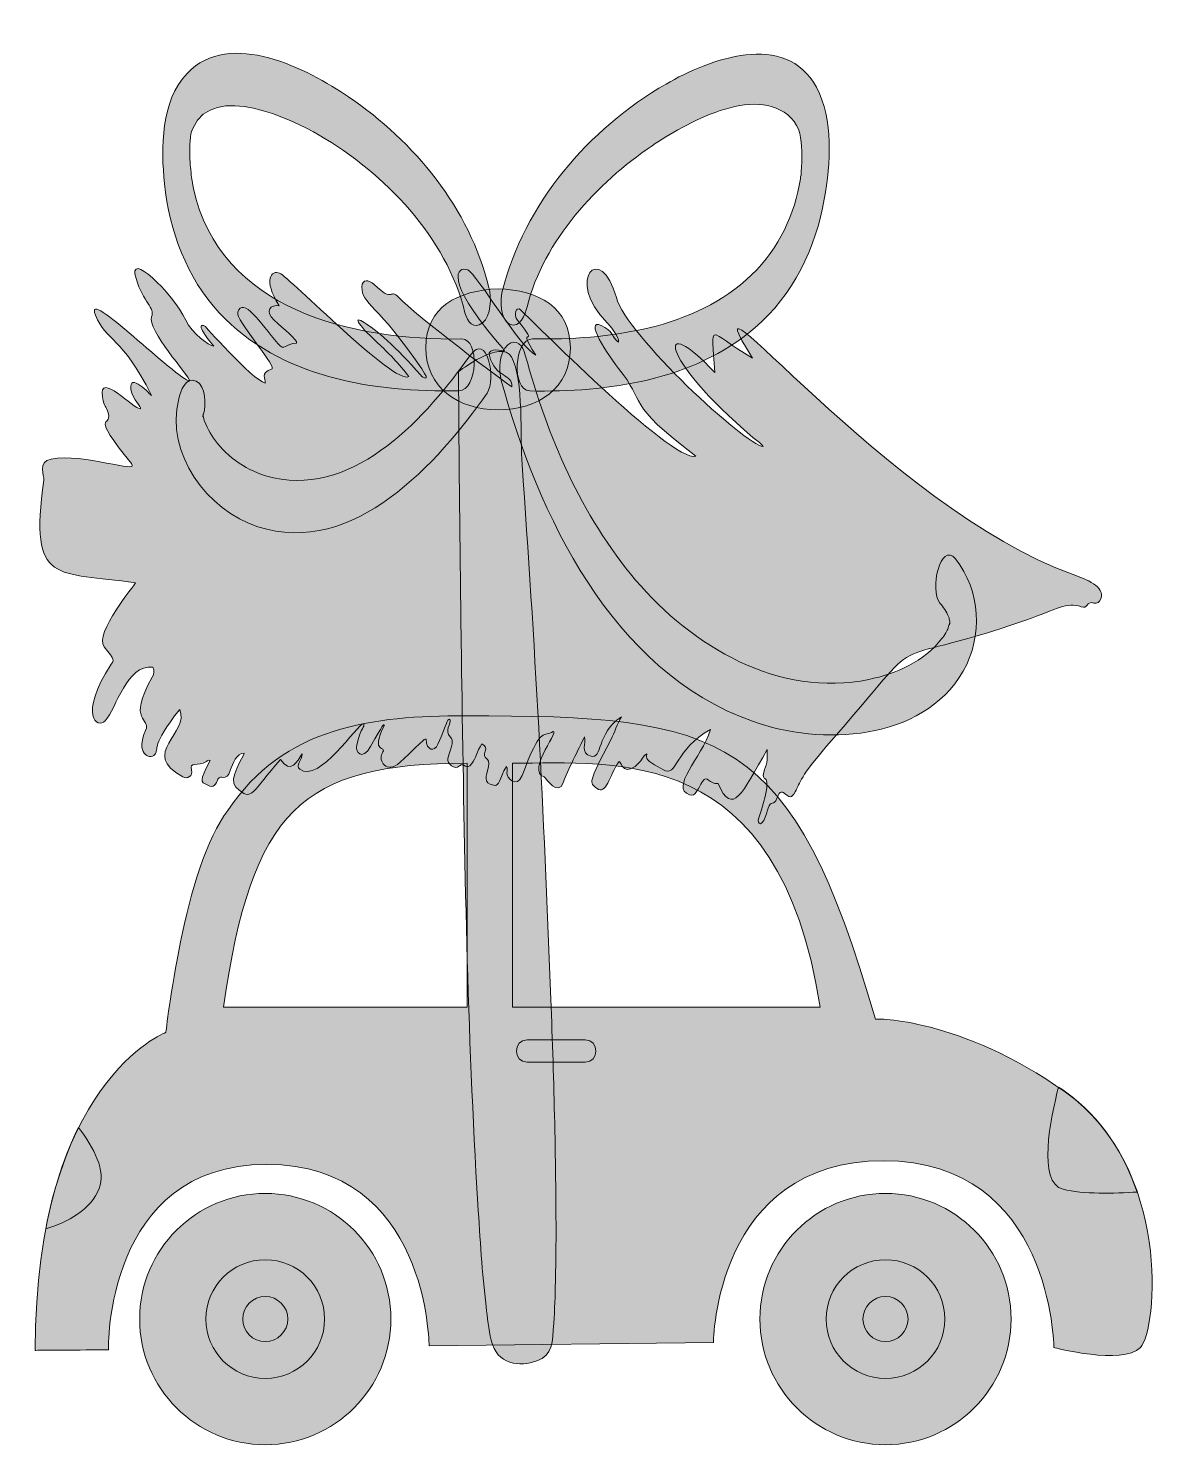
# Model space of a CAD drawing. Header units: inches. Extents: x 1.29 to 4.74, y 0.9 to 5.17.
import ezdxf

# ---------------------------------------------------------------- set-up
doc = ezdxf.new("R2010")
doc.units = ezdxf.units.IN
doc.header["$MEASUREMENT"] = 0
doc.layers.add('Calque 1', color=7, linetype='Continuous')

# ---------------------------------------------------------------- blocks, each defined once
blk = doc.blocks.new('block 4')
at = {"layer": 'Calque 1', "true_color": 0xffffff}
h = blk.add_hatch(color=7, dxfattribs=at)
h.dxf.hatch_style = 2
edge = h.paths.add_edge_path()
edge.add_spline(control_points=[(3.8806, 1.6583), (4.09, 1.6583), (4.2597, 1.4886), (4.2597, 1.2792), (4.2597, 1.0698), (4.09, 0.9), (3.8806, 0.9), (3.6711, 0.9), (3.5014, 1.0698), (3.5014, 1.2792), (3.5014, 1.4886), (3.6711, 1.6583), (3.8806, 1.6583)], knot_values=[0, 0, 0, 0, 1, 1, 1, 2, 2, 2, 3, 3, 3, 4, 4, 4, 4], degree=3, periodic=1)
h = blk.add_hatch(color=7, dxfattribs=at)
h.dxf.hatch_style = 2
edge = h.paths.add_edge_path()
edge.add_spline(control_points=[(3.8806, 1.3472), (3.9181, 1.3472), (3.9486, 1.3168), (3.9486, 1.2792), (3.9486, 1.2416), (3.9181, 1.2111), (3.8806, 1.2111), (3.843, 1.2111), (3.8125, 1.2416), (3.8125, 1.2792), (3.8125, 1.3168), (3.843, 1.3472), (3.8806, 1.3472)], knot_values=[0, 0, 0, 0, 1, 1, 1, 2, 2, 2, 3, 3, 3, 4, 4, 4, 4], degree=3, periodic=1)
at = {"layer": 'Calque 1', "lineweight": 0}
for points in [[(3.8806, 1.6583), (4.09, 1.6583), (4.2597, 1.4886), (4.2597, 1.2792), (4.2597, 1.0698), (4.09, 0.9), (3.8806, 0.9), (3.6711, 0.9), (3.5014, 1.0698), (3.5014, 1.2792), (3.5014, 1.4886), (3.6711, 1.6583), (3.8806, 1.6583)], [(3.8806, 1.4583), (3.9795, 1.4583), (4.0597, 1.3781), (4.0597, 1.2792), (4.0597, 1.1802), (3.9795, 1.1), (3.8806, 1.1), (3.7816, 1.1), (3.7014, 1.1802), (3.7014, 1.2792), (3.7014, 1.3781), (3.7816, 1.4583), (3.8806, 1.4583)], [(3.8806, 1.3472), (3.9181, 1.3472), (3.9486, 1.3168), (3.9486, 1.2792), (3.9486, 1.2416), (3.9181, 1.2111), (3.8806, 1.2111), (3.843, 1.2111), (3.8125, 1.2416), (3.8125, 1.2792), (3.8125, 1.3168), (3.843, 1.3472), (3.8806, 1.3472)]]:
    blk.add_open_spline(points, degree=3, knots=[0, 0, 0, 0, 1, 1, 1, 2, 2, 2, 3, 3, 3, 4, 4, 4, 4], dxfattribs=at)
blk = doc.blocks.new('block 5')
at = {"layer": 'Calque 1', "true_color": 0xffffff}
h = blk.add_hatch(color=7, dxfattribs=at)
h.dxf.hatch_style = 2
edge = h.paths.add_edge_path()
edge.add_spline(control_points=[(2.0083, 1.6583), (2.2177, 1.6583), (2.3875, 1.4886), (2.3875, 1.2792), (2.3875, 1.0698), (2.2177, 0.9), (2.0083, 0.9), (1.7989, 0.9), (1.6292, 1.0698), (1.6292, 1.2792), (1.6292, 1.4886), (1.7989, 1.6583), (2.0083, 1.6583)], knot_values=[0, 0, 0, 0, 1, 1, 1, 2, 2, 2, 3, 3, 3, 4, 4, 4, 4], degree=3, periodic=1)
h = blk.add_hatch(color=7, dxfattribs=at)
h.dxf.hatch_style = 2
edge = h.paths.add_edge_path()
edge.add_spline(control_points=[(2.0083, 1.3472), (2.0459, 1.3472), (2.0764, 1.3168), (2.0764, 1.2792), (2.0764, 1.2416), (2.0459, 1.2111), (2.0083, 1.2111), (1.9707, 1.2111), (1.9403, 1.2416), (1.9403, 1.2792), (1.9403, 1.3168), (1.9707, 1.3472), (2.0083, 1.3472)], knot_values=[0, 0, 0, 0, 1, 1, 1, 2, 2, 2, 3, 3, 3, 4, 4, 4, 4], degree=3, periodic=1)
at = {"layer": 'Calque 1', "lineweight": 0}
for points in [[(2.0083, 1.6583), (2.2177, 1.6583), (2.3875, 1.4886), (2.3875, 1.2792), (2.3875, 1.0698), (2.2177, 0.9), (2.0083, 0.9), (1.7989, 0.9), (1.6292, 1.0698), (1.6292, 1.2792), (1.6292, 1.4886), (1.7989, 1.6583), (2.0083, 1.6583)], [(2.0083, 1.4583), (2.1073, 1.4583), (2.1875, 1.3781), (2.1875, 1.2792), (2.1875, 1.1802), (2.1073, 1.1), (2.0083, 1.1), (1.9094, 1.1), (1.8292, 1.1802), (1.8292, 1.2792), (1.8292, 1.3781), (1.9094, 1.4583), (2.0083, 1.4583)], [(2.0083, 1.3472), (2.0459, 1.3472), (2.0764, 1.3168), (2.0764, 1.2792), (2.0764, 1.2416), (2.0459, 1.2111), (2.0083, 1.2111), (1.9707, 1.2111), (1.9403, 1.2416), (1.9403, 1.2792), (1.9403, 1.3168), (1.9707, 1.3472), (2.0083, 1.3472)]]:
    blk.add_open_spline(points, degree=3, knots=[0, 0, 0, 0, 1, 1, 1, 2, 2, 2, 3, 3, 3, 4, 4, 4, 4], dxfattribs=at)
blk = doc.blocks.new('block 6')
at = {"layer": 'Calque 1', "true_color": 0xffffff}
h = blk.add_hatch(color=7, dxfattribs=at)
h.dxf.hatch_style = 2
edge = h.paths.add_edge_path()
edge.add_spline(control_points=[(2.7986, 2.0542), (2.8569, 2.0542), (2.9153, 2.0542), (2.9736, 2.0542), (3.0167, 2.0542), (3.0181, 2.1222), (2.9736, 2.1222), (2.9153, 2.1222), (2.8569, 2.1222), (2.7986, 2.1222), (2.7556, 2.1222), (2.7556, 2.0542), (2.7986, 2.0542), (2.7986, 2.0542), (2.7986, 2.0542), (2.7986, 2.0542)], knot_values=[0, 0, 0, 0, 1, 1, 1, 2, 2, 2, 3, 3, 3, 4, 4, 4, 5, 5, 5, 5], degree=3, periodic=1)
at = {"layer": 'Calque 1', "lineweight": 0}
blk.add_open_spline([(2.7986, 2.0542), (2.8569, 2.0542), (2.9153, 2.0542), (2.9736, 2.0542), (3.0167, 2.0542), (3.0181, 2.1222), (2.9736, 2.1222), (2.9153, 2.1222), (2.8569, 2.1222), (2.7986, 2.1222), (2.7556, 2.1222), (2.7556, 2.0542), (2.7986, 2.0542), (2.7986, 2.0542), (2.7986, 2.0542), (2.7986, 2.0542)], degree=3, knots=[0, 0, 0, 0, 1, 1, 1, 2, 2, 2, 3, 3, 3, 4, 4, 4, 5, 5, 5, 5], dxfattribs=at)
blk = doc.blocks.new('block 3')
at = {"layer": 'Calque 1', "true_color": 0xc91517}
h = blk.add_hatch(color=12, dxfattribs=at)
h.dxf.hatch_style = 2
edge = h.paths.add_edge_path()
edge.add_spline(control_points=[(4.4236, 1.9639), (4.1028, 2.1917), (3.85, 2.1847), (3.85, 2.1847), (3.5986, 3.0556), (3.3931, 3.1), (2.6111, 3.1), (2.3361, 3.1), (2.0625, 3.0694), (1.8958, 2.8139), (1.7639, 2.65), (1.7083, 2.1444), (1.7083, 2.1444), (1.7083, 2.1444), (1.3139, 1.9944), (1.3139, 1.1847), (1.3139, 1.1847), (1.5, 1.1861), (1.5347, 1.1861), (1.5347, 1.1861), (1.5236, 1.7458), (2.0125, 1.7458), (2.5014, 1.7458), (2.5028, 1.1986), (2.5028, 1.1986), (2.5028, 1.1986), (3.3611, 1.2083), (3.3611, 1.2083), (3.3611, 1.2083), (3.3653, 1.7569), (3.875, 1.7569), (4.3847, 1.7569), (4.3889, 1.1931), (4.3889, 1.1931), (4.3889, 1.1931), (4.5958, 1.1389), (4.65, 1.1931), (4.7014, 1.2472), (4.7444, 1.7361), (4.4236, 1.9639)], knot_values=[0, 0, 0, 0, 1, 1, 1, 2, 2, 2, 3, 3, 3, 4, 4, 4, 5, 5, 5, 6, 6, 6, 7, 7, 7, 8, 8, 8, 9, 9, 9, 10, 10, 10, 11, 11, 11, 12, 12, 12, 13, 13, 13, 13], degree=3, periodic=1)
edge = h.paths.add_edge_path()
edge.add_spline(control_points=[(2.6181, 2.2208), (2.6181, 2.2208), (1.8819, 2.2208), (1.8819, 2.2208), (1.9681, 2.8139), (2.1153, 2.9569), (2.6181, 2.9569), (2.6181, 2.9569), (2.6181, 2.2208), (2.6181, 2.2208)], knot_values=[0, 0, 0, 0, 1, 1, 1, 2, 2, 2, 3, 3, 3, 3], degree=3, periodic=1)
edge = h.paths.add_edge_path()
edge.add_spline(control_points=[(2.7542, 2.2208), (2.7542, 2.2208), (2.7542, 2.9569), (2.7542, 2.9569), (3.0653, 2.9569), (3.5597, 3.0181), (3.6833, 2.2208), (3.6833, 2.2208), (2.7542, 2.2208), (2.7542, 2.2208)], knot_values=[0, 0, 0, 0, 1, 1, 1, 2, 2, 2, 3, 3, 3, 3], degree=3, periodic=1)
at = {"layer": 'Calque 1', "true_color": 0xe6332a}
h = blk.add_hatch(color=22, dxfattribs=at)
h.dxf.hatch_style = 2
edge = h.paths.add_edge_path()
edge.add_spline(control_points=[(4.4167, 1.6708), (4.4764, 1.6556), (4.5708, 1.6583), (4.6403, 1.6625), (4.6014, 1.775), (4.5347, 1.8861), (4.4236, 1.9653), (4.4167, 1.9708), (4.4097, 1.975), (4.4028, 1.9792), (4.3792, 1.8861), (4.3375, 1.6903), (4.4167, 1.6708)], knot_values=[0, 0, 0, 0, 1, 1, 1, 2, 2, 2, 3, 3, 3, 4, 4, 4, 4], degree=3, periodic=1)
h = blk.add_hatch(color=22, dxfattribs=at)
h.dxf.hatch_style = 2
edge = h.paths.add_edge_path()
edge.add_spline(control_points=[(1.5069, 1.6736), (1.5278, 1.725), (1.4917, 1.7972), (1.4444, 1.8569), (1.4042, 1.7778), (1.3694, 1.6764), (1.3458, 1.5514), (1.4111, 1.5708), (1.4819, 1.6097), (1.5069, 1.6736)], knot_values=[0, 0, 0, 0, 1, 1, 1, 2, 2, 2, 3, 3, 3, 3], degree=3, periodic=1)
at = {"layer": 'Calque 1', "lineweight": 0}
for points, knots in [([(4.4236, 1.9639), (4.1028, 2.1917), (3.85, 2.1847), (3.85, 2.1847), (3.5986, 3.0556), (3.3931, 3.1), (2.6111, 3.1), (2.3361, 3.1), (2.0625, 3.0694), (1.8958, 2.8139), (1.7639, 2.65), (1.7083, 2.1444), (1.7083, 2.1444), (1.7083, 2.1444), (1.3139, 1.9944), (1.3139, 1.1847), (1.3139, 1.1847), (1.5, 1.1861), (1.5347, 1.1861), (1.5347, 1.1861), (1.5236, 1.7458), (2.0125, 1.7458), (2.5014, 1.7458), (2.5028, 1.1986), (2.5028, 1.1986), (2.5028, 1.1986), (3.3611, 1.2083), (3.3611, 1.2083), (3.3611, 1.2083), (3.3653, 1.7569), (3.875, 1.7569), (4.3847, 1.7569), (4.3889, 1.1931), (4.3889, 1.1931), (4.3889, 1.1931), (4.5958, 1.1389), (4.65, 1.1931), (4.7014, 1.2472), (4.7444, 1.7361), (4.4236, 1.9639)], [0, 0, 0, 0, 1, 1, 1, 2, 2, 2, 3, 3, 3, 4, 4, 4, 5, 5, 5, 6, 6, 6, 7, 7, 7, 8, 8, 8, 9, 9, 9, 10, 10, 10, 11, 11, 11, 12, 12, 12, 13, 13, 13, 13]), ([(2.7542, 2.2208), (2.7542, 2.2208), (2.7542, 2.9569), (2.7542, 2.9569), (3.0653, 2.9569), (3.5597, 3.0181), (3.6833, 2.2208), (3.6833, 2.2208), (2.7542, 2.2208), (2.7542, 2.2208)], [0, 0, 0, 0, 1, 1, 1, 2, 2, 2, 3, 3, 3, 3]), ([(2.6181, 2.2208), (2.6181, 2.2208), (1.8819, 2.2208), (1.8819, 2.2208), (1.9681, 2.8139), (2.1153, 2.9569), (2.6181, 2.9569), (2.6181, 2.9569), (2.6181, 2.2208), (2.6181, 2.2208)], [0, 0, 0, 0, 1, 1, 1, 2, 2, 2, 3, 3, 3, 3]), ([(4.4167, 1.6708), (4.4764, 1.6556), (4.5708, 1.6583), (4.6403, 1.6625), (4.6014, 1.775), (4.5347, 1.8861), (4.4236, 1.9653), (4.4167, 1.9708), (4.4097, 1.975), (4.4028, 1.9792), (4.3792, 1.8861), (4.3375, 1.6903), (4.4167, 1.6708)], [0, 0, 0, 0, 1, 1, 1, 2, 2, 2, 3, 3, 3, 4, 4, 4, 4]), ([(1.5069, 1.6736), (1.5278, 1.725), (1.4917, 1.7972), (1.4444, 1.8569), (1.4042, 1.7778), (1.3694, 1.6764), (1.3458, 1.5514), (1.4111, 1.5708), (1.4819, 1.6097), (1.5069, 1.6736)], [0, 0, 0, 0, 1, 1, 1, 2, 2, 2, 3, 3, 3, 3])]:
    blk.add_open_spline(points, degree=3, knots=knots, dxfattribs=at)
at = {"layer": 'Calque 1'}
for name in ['block 6', 'block 5', 'block 4']:
    blk.add_blockref(name, (0, 0), dxfattribs=at)
blk = doc.blocks.new('block 8')
at = {"layer": 'Calque 1', "true_color": 0xe6332a}
h = blk.add_hatch(color=22, dxfattribs=at)
h.dxf.hatch_style = 2
edge = h.paths.add_edge_path()
edge.add_spline(control_points=[(2.6264, 4.1875), (2.4972, 4.0056), (2.2847, 3.7639), (2.0333, 3.8181), (1.9681, 3.8319), (1.9056, 3.8708), (1.8639, 3.9222), (1.8472, 3.9431), (1.8347, 3.9653), (1.825, 3.9889), (1.825, 3.9889), (1.8208, 4.0028), (1.8208, 4.0056), (1.8208, 4.0069), (1.8208, 4.0083), (1.8222, 4.0111), (1.8292, 4.0375), (1.8292, 4.0958), (1.8, 4.1097), (1.7681, 4.125), (1.7528, 4.0792), (1.7472, 4.0569), (1.7056, 3.8917), (1.8333, 3.7208), (1.9861, 3.6708), (2.2764, 3.5764), (2.5306, 3.8653), (2.6778, 4.0736), (2.7069, 4.1153), (2.6778, 4.2611), (2.6264, 4.1875)], knot_values=[0, 0, 0, 0, 1, 1, 1, 2, 2, 2, 3, 3, 3, 4, 4, 4, 5, 5, 5, 6, 6, 6, 7, 7, 7, 8, 8, 8, 9, 9, 9, 10, 10, 10, 10], degree=3, periodic=1)
edge = h.paths.add_edge_path()
edge.add_spline(control_points=[(1.8194, 4.0069), (1.8194, 4.0069), (1.8194, 4.0069), (1.8194, 4.0069), (1.8194, 4.0083), (1.8194, 4.0083), (1.8194, 4.0097), (1.8194, 4.0083), (1.8194, 4.0083), (1.8194, 4.0069)], knot_values=[0, 0, 0, 0, 1, 1, 1, 2, 2, 2, 3, 3, 3, 3], degree=3, periodic=1)
edge = h.paths.add_edge_path()
edge.add_spline(control_points=[(1.8194, 4.0042), (1.8194, 4.0014), (1.8194, 4.0028), (1.8194, 4.0042), (1.8194, 4.0042), (1.8194, 4.0042), (1.8194, 4.0042)], knot_values=[0, 0, 0, 0, 1, 1, 1, 2, 2, 2, 2], degree=3, periodic=1)
h = blk.add_hatch(color=22, dxfattribs=at)
h.dxf.hatch_style = 2
edge = h.paths.add_edge_path()
edge.add_spline(control_points=[(4.0917, 3.5736), (4.0472, 3.6278), (4.0125, 3.4792), (4.0444, 3.4403), (4.0556, 3.4278), (4.0639, 3.4153), (4.0708, 3.4), (4.075, 3.3917), (4.0708, 3.3958), (4.075, 3.3861), (4.075, 3.3847), (4.075, 3.3847), (4.075, 3.3847), (4.075, 3.3819), (4.075, 3.3806), (4.075, 3.3792), (4.075, 3.3792), (4.0736, 3.3778), (4.0736, 3.375), (4.0764, 3.3875), (4.0708, 3.3681), (4.0694, 3.3639), (4.0681, 3.3597), (4.0583, 3.3417), (4.05, 3.3319), (3.9986, 3.2653), (3.9111, 3.2264), (3.8306, 3.2097), (3.5583, 3.1528), (3.2958, 3.3097), (3.1264, 3.5097), (2.9611, 3.7056), (2.8597, 3.9444), (2.7931, 4.1889), (2.7861, 4.2167), (2.7667, 4.2417), (2.7403, 4.2194), (2.7139, 4.1986), (2.7125, 4.1417), (2.7208, 4.1125), (2.8306, 3.7083), (3.0542, 3.2347), (3.4792, 3.0833), (3.6861, 3.0097), (3.9903, 3.0208), (4.1153, 3.2347), (4.175, 3.3403), (4.1681, 3.4778), (4.0917, 3.5736)], knot_values=[0, 0, 0, 0, 1, 1, 1, 2, 2, 2, 3, 3, 3, 4, 4, 4, 5, 5, 5, 6, 6, 6, 7, 7, 7, 8, 8, 8, 9, 9, 9, 10, 10, 10, 11, 11, 11, 12, 12, 12, 13, 13, 13, 14, 14, 14, 15, 15, 15, 16, 16, 16, 16], degree=3, periodic=1)
at = {"layer": 'Calque 1', "lineweight": 0}
for points, knots in [([(2.6264, 4.1875), (2.4972, 4.0056), (2.2847, 3.7639), (2.0333, 3.8181), (1.9681, 3.8319), (1.9056, 3.8708), (1.8639, 3.9222), (1.8472, 3.9431), (1.8347, 3.9653), (1.825, 3.9889), (1.825, 3.9889), (1.8208, 4.0028), (1.8208, 4.0056), (1.8208, 4.0069), (1.8208, 4.0083), (1.8222, 4.0111), (1.8292, 4.0375), (1.8292, 4.0958), (1.8, 4.1097), (1.7681, 4.125), (1.7528, 4.0792), (1.7472, 4.0569), (1.7056, 3.8917), (1.8333, 3.7208), (1.9861, 3.6708), (2.2764, 3.5764), (2.5306, 3.8653), (2.6778, 4.0736), (2.7069, 4.1153), (2.6778, 4.2611), (2.6264, 4.1875)], [0, 0, 0, 0, 1, 1, 1, 2, 2, 2, 3, 3, 3, 4, 4, 4, 5, 5, 5, 6, 6, 6, 7, 7, 7, 8, 8, 8, 9, 9, 9, 10, 10, 10, 10]), ([(4.0917, 3.5736), (4.0472, 3.6278), (4.0125, 3.4792), (4.0444, 3.4403), (4.0556, 3.4278), (4.0639, 3.4153), (4.0708, 3.4), (4.075, 3.3917), (4.0708, 3.3958), (4.075, 3.3861), (4.075, 3.3847), (4.075, 3.3847), (4.075, 3.3847), (4.075, 3.3819), (4.075, 3.3806), (4.075, 3.3792), (4.075, 3.3792), (4.0736, 3.3778), (4.0736, 3.375), (4.0764, 3.3875), (4.0708, 3.3681), (4.0694, 3.3639), (4.0681, 3.3597), (4.0583, 3.3417), (4.05, 3.3319), (3.9986, 3.2653), (3.9111, 3.2264), (3.8306, 3.2097), (3.5583, 3.1528), (3.2958, 3.3097), (3.1264, 3.5097), (2.9611, 3.7056), (2.8597, 3.9444), (2.7931, 4.1889), (2.7861, 4.2167), (2.7667, 4.2417), (2.7403, 4.2194), (2.7139, 4.1986), (2.7125, 4.1417), (2.7208, 4.1125), (2.8306, 3.7083), (3.0542, 3.2347), (3.4792, 3.0833), (3.6861, 3.0097), (3.9903, 3.0208), (4.1153, 3.2347), (4.175, 3.3403), (4.1681, 3.4778), (4.0917, 3.5736)], [0, 0, 0, 0, 1, 1, 1, 2, 2, 2, 3, 3, 3, 4, 4, 4, 5, 5, 5, 6, 6, 6, 7, 7, 7, 8, 8, 8, 9, 9, 9, 10, 10, 10, 11, 11, 11, 12, 12, 12, 13, 13, 13, 14, 14, 14, 15, 15, 15, 16, 16, 16, 16]), ([(1.8194, 4.0069), (1.8194, 4.0069), (1.8194, 4.0069), (1.8194, 4.0069), (1.8194, 4.0083), (1.8194, 4.0083), (1.8194, 4.0097), (1.8194, 4.0083), (1.8194, 4.0083), (1.8194, 4.0069)], [0, 0, 0, 0, 1, 1, 1, 2, 2, 2, 3, 3, 3, 3]), ([(1.8194, 4.0042), (1.8194, 4.0014), (1.8194, 4.0028), (1.8194, 4.0042), (1.8194, 4.0042), (1.8194, 4.0042), (1.8194, 4.0042)], [0, 0, 0, 0, 1, 1, 1, 2, 2, 2, 2])]:
    blk.add_open_spline(points, degree=3, knots=knots, dxfattribs=at)
blk = doc.blocks.new('block 9')
at = {"layer": 'Calque 1', "true_color": 0xe6332a}
h = blk.add_hatch(color=22, dxfattribs=at)
h.dxf.hatch_style = 2
edge = h.paths.add_edge_path()
edge.add_spline(control_points=[(2.2597, 4.9681), (2.1375, 5.0514), (1.9014, 5.175), (1.7722, 5.0389), (1.6931, 4.9556), (1.6931, 4.8139), (1.7042, 4.7056), (1.7194, 4.5639), (1.7708, 4.4222), (1.8694, 4.3167), (2.0528, 4.1194), (2.3361, 4.0764), (2.5931, 4.0806), (2.65, 4.0819), (2.6556, 4.2389), (2.6014, 4.2375), (2.2722, 4.2319), (1.8708, 4.325), (1.7917, 4.6917), (1.7861, 4.7208), (1.7861, 4.7194), (1.7833, 4.7486), (1.7819, 4.7583), (1.7819, 4.7694), (1.7806, 4.7792), (1.7806, 4.7847), (1.7806, 4.7903), (1.7806, 4.7944), (1.7806, 4.7944), (1.7806, 4.7944), (1.7806, 4.7944), (1.7806, 4.8208), (1.7792, 4.8514), (1.7903, 4.875), (1.8528, 5.0125), (2.0875, 4.9014), (2.1708, 4.8528), (2.3694, 4.7375), (2.5556, 4.5444), (2.6111, 4.3167), (2.6181, 4.2889), (2.6375, 4.2653), (2.6639, 4.2861), (2.6903, 4.3069), (2.6917, 4.3639), (2.6833, 4.3931), (2.625, 4.6319), (2.4583, 4.8333), (2.2597, 4.9681)], knot_values=[0, 0, 0, 0, 1, 1, 1, 2, 2, 2, 3, 3, 3, 4, 4, 4, 5, 5, 5, 6, 6, 6, 7, 7, 7, 8, 8, 8, 9, 9, 9, 10, 10, 10, 11, 11, 11, 12, 12, 12, 13, 13, 13, 14, 14, 14, 15, 15, 15, 16, 16, 16, 16], degree=3, periodic=1)
h = blk.add_hatch(color=22, dxfattribs=at)
h.dxf.hatch_style = 2
edge = h.paths.add_edge_path()
edge.add_spline(control_points=[(3.6722, 4.9972), (3.5792, 5.1694), (3.3472, 5.0819), (3.2181, 5.0069), (2.9833, 4.8708), (2.7903, 4.6458), (2.7236, 4.3806), (2.7167, 4.3556), (2.7167, 4.2958), (2.7458, 4.2819), (2.7778, 4.2667), (2.7931, 4.3125), (2.7986, 4.3347), (2.8486, 4.5347), (3.0097, 4.7083), (3.1764, 4.8208), (3.2722, 4.8847), (3.4875, 5.0111), (3.5958, 4.9042), (3.6236, 4.8764), (3.6264, 4.8417), (3.6278, 4.8042), (3.6278, 4.8028), (3.6278, 4.8028), (3.6278, 4.8014), (3.6278, 4.8014), (3.6278, 4.8014), (3.6278, 4.8014), (3.6278, 4.7931), (3.6278, 4.7833), (3.6278, 4.775), (3.6278, 4.7653), (3.6264, 4.7556), (3.6264, 4.7458), (3.625, 4.7208), (3.6264, 4.7403), (3.6236, 4.7208), (3.6069, 4.6153), (3.5611, 4.5125), (3.4764, 4.4306), (3.3042, 4.2653), (3.0431, 4.2347), (2.8153, 4.2375), (2.7583, 4.2389), (2.7514, 4.0819), (2.8069, 4.0806), (3.0431, 4.0764), (3.3, 4.1111), (3.4861, 4.2708), (3.6014, 4.3694), (3.6708, 4.5125), (3.6958, 4.6597), (3.7153, 4.7667), (3.7236, 4.9), (3.6722, 4.9972)], knot_values=[0, 0, 0, 0, 1, 1, 1, 2, 2, 2, 3, 3, 3, 4, 4, 4, 5, 5, 5, 6, 6, 6, 7, 7, 7, 8, 8, 8, 9, 9, 9, 10, 10, 10, 11, 11, 11, 12, 12, 12, 13, 13, 13, 14, 14, 14, 15, 15, 15, 16, 16, 16, 17, 17, 17, 18, 18, 18, 18], degree=3, periodic=1)
at = {"layer": 'Calque 1', "lineweight": 0}
for points, knots in [([(2.2597, 4.9681), (2.1375, 5.0514), (1.9014, 5.175), (1.7722, 5.0389), (1.6931, 4.9556), (1.6931, 4.8139), (1.7042, 4.7056), (1.7194, 4.5639), (1.7708, 4.4222), (1.8694, 4.3167), (2.0528, 4.1194), (2.3361, 4.0764), (2.5931, 4.0806), (2.65, 4.0819), (2.6556, 4.2389), (2.6014, 4.2375), (2.2722, 4.2319), (1.8708, 4.325), (1.7917, 4.6917), (1.7861, 4.7208), (1.7861, 4.7194), (1.7833, 4.7486), (1.7819, 4.7583), (1.7819, 4.7694), (1.7806, 4.7792), (1.7806, 4.7847), (1.7806, 4.7903), (1.7806, 4.7944), (1.7806, 4.7944), (1.7806, 4.7944), (1.7806, 4.7944), (1.7806, 4.8208), (1.7792, 4.8514), (1.7903, 4.875), (1.8528, 5.0125), (2.0875, 4.9014), (2.1708, 4.8528), (2.3694, 4.7375), (2.5556, 4.5444), (2.6111, 4.3167), (2.6181, 4.2889), (2.6375, 4.2653), (2.6639, 4.2861), (2.6903, 4.3069), (2.6917, 4.3639), (2.6833, 4.3931), (2.625, 4.6319), (2.4583, 4.8333), (2.2597, 4.9681)], [0, 0, 0, 0, 1, 1, 1, 2, 2, 2, 3, 3, 3, 4, 4, 4, 5, 5, 5, 6, 6, 6, 7, 7, 7, 8, 8, 8, 9, 9, 9, 10, 10, 10, 11, 11, 11, 12, 12, 12, 13, 13, 13, 14, 14, 14, 15, 15, 15, 16, 16, 16, 16]), ([(3.6722, 4.9972), (3.5792, 5.1694), (3.3472, 5.0819), (3.2181, 5.0069), (2.9833, 4.8708), (2.7903, 4.6458), (2.7236, 4.3806), (2.7167, 4.3556), (2.7167, 4.2958), (2.7458, 4.2819), (2.7778, 4.2667), (2.7931, 4.3125), (2.7986, 4.3347), (2.8486, 4.5347), (3.0097, 4.7083), (3.1764, 4.8208), (3.2722, 4.8847), (3.4875, 5.0111), (3.5958, 4.9042), (3.6236, 4.8764), (3.6264, 4.8417), (3.6278, 4.8042), (3.6278, 4.8028), (3.6278, 4.8028), (3.6278, 4.8014), (3.6278, 4.8014), (3.6278, 4.8014), (3.6278, 4.8014), (3.6278, 4.7931), (3.6278, 4.7833), (3.6278, 4.775), (3.6278, 4.7653), (3.6264, 4.7556), (3.6264, 4.7458), (3.625, 4.7208), (3.6264, 4.7403), (3.6236, 4.7208), (3.6069, 4.6153), (3.5611, 4.5125), (3.4764, 4.4306), (3.3042, 4.2653), (3.0431, 4.2347), (2.8153, 4.2375), (2.7583, 4.2389), (2.7514, 4.0819), (2.8069, 4.0806), (3.0431, 4.0764), (3.3, 4.1111), (3.4861, 4.2708), (3.6014, 4.3694), (3.6708, 4.5125), (3.6958, 4.6597), (3.7153, 4.7667), (3.7236, 4.9), (3.6722, 4.9972)], [0, 0, 0, 0, 1, 1, 1, 2, 2, 2, 3, 3, 3, 4, 4, 4, 5, 5, 5, 6, 6, 6, 7, 7, 7, 8, 8, 8, 9, 9, 9, 10, 10, 10, 11, 11, 11, 12, 12, 12, 13, 13, 13, 14, 14, 14, 15, 15, 15, 16, 16, 16, 17, 17, 17, 18, 18, 18, 18])]:
    blk.add_open_spline(points, degree=3, knots=knots, dxfattribs=at)
blk = doc.blocks.new('block 7')
at = {"layer": 'Calque 1', "true_color": 0xc91517}
h = blk.add_hatch(color=12, dxfattribs=at)
h.dxf.hatch_style = 2
edge = h.paths.add_edge_path()
edge.add_spline(control_points=[(2.7111, 4.3889), (2.5889, 4.3833), (2.4931, 4.3347), (2.4931, 4.2111), (2.4931, 4.0917), (2.5889, 4.0236), (2.7111, 4.0236), (2.8333, 4.0236), (2.9292, 4.0903), (2.9292, 4.2097), (2.9292, 4.3333), (2.8333, 4.3847), (2.7111, 4.3889)], knot_values=[0, 0, 0, 0, 1, 1, 1, 2, 2, 2, 3, 3, 3, 4, 4, 4, 4], degree=3, periodic=1)
at = {"layer": 'Calque 1', "lineweight": 0}
blk.add_open_spline([(2.7111, 4.3889), (2.5889, 4.3833), (2.4931, 4.3347), (2.4931, 4.2111), (2.4931, 4.0917), (2.5889, 4.0236), (2.7111, 4.0236), (2.8333, 4.0236), (2.9292, 4.0903), (2.9292, 4.2097), (2.9292, 4.3333), (2.8333, 4.3847), (2.7111, 4.3889)], degree=3, knots=[0, 0, 0, 0, 1, 1, 1, 2, 2, 2, 3, 3, 3, 4, 4, 4, 4], dxfattribs=at)
at = {"layer": 'Calque 1'}
for name in ['block 9', 'block 8']:
    blk.add_blockref(name, (0, 0), dxfattribs=at)
blk = doc.blocks.new('block 2')
at = {"layer": 'Calque 1', "true_color": 0x005f2d}
h = blk.add_hatch(color=118, dxfattribs=at)
h.dxf.hatch_style = 2
edge = h.paths.add_edge_path()
edge.add_spline(control_points=[(4.4472, 3.5264), (3.8903, 3.7236), (3.2569, 4.5361), (3.4792, 4.1792), (3.3389, 4.2625), (3.3556, 4.2986), (3.3653, 4.1361), (3.1917, 4.3236), (3.1903, 4.1847), (3.4806, 3.9403), (3.4903, 3.9319), (3.5028, 3.925), (3.5111, 3.9125), (3.4583, 3.9181), (3.0986, 4.2472), (3.0681, 4.3625), (3.0222, 4.5319), (2.9097, 4.4194), (3.0403, 4.2861), (3.0444, 4.2819), (3.0792, 4.2431), (3.075, 4.2278), (3.0611, 4.2333), (3.0597, 4.2569), (3.0333, 4.2722), (2.9667, 4.3125), (3.0264, 4.2097), (3.075, 4.1486), (3.1597, 4.0431), (3.0903, 4.0486), (3.3083, 3.8833), (3.2347, 3.8639), (2.7958, 4.3111), (2.7792, 4.325), (2.7653, 4.3375), (2.7569, 4.3097), (2.7694, 4.2944), (2.8458, 4.1986), (2.7583, 4.2903), (2.825, 4.1889), (2.7806, 4.2056), (2.6458, 4.4361), (2.6194, 4.4458), (2.5875, 4.4583), (2.5472, 4.4181), (2.7083, 4.2292), (2.7153, 4.2208), (2.7236, 4.2125), (2.7306, 4.2014), (2.7292, 4.2014), (2.6778, 4.2139), (2.6847, 4.1875), (2.7028, 4.1181), (2.7569, 4.1319), (2.7528, 4.0931), (2.7361, 4.1014), (2.4583, 4.3125), (2.4111, 4.3625), (2.3819, 4.3931), (2.3986, 4.3431), (2.3375, 4.4014), (2.3208, 4.4167), (2.3, 4.4194), (2.3, 4.3944), (2.2986, 4.3417), (2.3486, 4.3431), (2.4806, 4.1472), (2.5111, 4.1028), (2.4819, 4.1222), (2.4778, 4.1278), (2.3333, 4.2958), (2.2097, 4.3528), (2.3486, 4.225), (2.375, 4.2), (2.4153, 4.1597), (2.4417, 4.1236), (2.4, 4.0972), (2.0792, 4.425), (2.0514, 4.4361), (2.0278, 4.4458), (2, 4.4181), (2.05, 4.3375), (2.025, 4.3417), (2.0056, 4.3222), (2.0347, 4.2944), (2.0639, 4.2667), (2.1069, 4.2347), (2.1028, 4.225), (2.0694, 4.2236), (2.0667, 4.1986), (2.0458, 4.2236), (1.9944, 4.2861), (1.9403, 4.3667), (1.925, 4.3181), (1.9181, 4.2944), (2.0347, 4.1667), (2.0292, 4.1472), (1.9889, 4.1333), (2.0111, 4.1181), (2.0083, 4.1042), (1.9694, 4.1139), (1.8167, 4.2861), (1.8278, 4.275), (1.8194, 4.2806), (1.7931, 4.2875), (1.8528, 4.2153), (1.8389, 4.2167), (1.7875, 4.2542), (1.7681, 4.2944), (1.7278, 4.3778), (1.5903, 4.5097), (1.6181, 4.4194), (1.6403, 4.3472), (1.6764, 4.3319), (1.6653, 4.3042), (1.65, 4.2667), (1.7778, 4.1264), (1.7806, 4.1111), (1.7444, 4.1111), (1.4583, 4.4014), (1.4958, 4.3097), (1.5292, 4.2278), (1.5736, 4.2486), (1.6653, 4.0667), (1.6639, 4.0667), (1.5944, 4.1417), (1.6028, 4.0847), (1.6083, 4.0528), (1.6361, 4.0333), (1.6319, 4.0264), (1.6125, 4.0236), (1.5042, 4.1431), (1.5167, 4.0625), (1.5222, 4.025), (1.5264, 4.0431), (1.5347, 4.0111), (1.5458, 3.9681), (1.475, 4.0222), (1.6042, 3.8611), (1.6306, 3.8278), (1.4583, 3.8944), (1.3625, 3.875), (1.3194, 3.8667), (1.3417, 3.8236), (1.3403, 3.8111), (1.2931, 3.4889), (1.3806, 3.5375), (1.6167, 3.5014), (1.6153, 3.4944), (1.4903, 3.3486), (1.5222, 3.3083), (1.5556, 3.2653), (1.5514, 3.2681), (1.5431, 3.2556), (1.4417, 3.0986), (1.5028, 3.0597), (1.525, 3.0847), (1.5597, 3.1222), (1.5889, 3.2556), (1.6694, 3.2472), (1.6736, 3.2361), (1.6736, 3.2264), (1.6667, 3.2167), (1.5889, 3.0778), (1.6653, 3.0958), (1.6472, 3.0556), (1.6153, 2.9889), (1.6583, 2.9639), (1.675, 2.9833), (1.6889, 3.0014), (1.6611, 3.0069), (1.75, 3.1194), (1.7819, 3.0472), (1.6264, 2.9875), (1.7597, 2.9153), (1.7722, 2.9083), (1.7917, 2.9181), (1.7861, 2.9361), (1.7778, 2.9639), (1.8042, 2.9444), (1.8306, 2.9625), (1.8333, 2.9639), (1.8361, 2.9681), (1.8417, 2.9653), (1.8097, 2.9), (1.8111, 2.9028), (1.8347, 2.8903), (1.8542, 2.8806), (1.8597, 2.8944), (1.8653, 2.9083), (1.8736, 2.925), (1.8903, 2.8986), (1.9028, 2.9347), (1.9097, 2.9556), (1.9222, 2.9875), (1.9444, 2.9875), (1.9444, 2.9764), (1.8944, 2.9097), (1.9194, 2.8847), (1.9708, 2.8347), (1.9681, 2.8736), (2.0542, 2.9681), (2.0861, 2.9222), (2.1042, 2.9625), (2.1194, 2.9847), (2.1194, 2.9667), (2.0986, 2.95), (2.1125, 2.9389), (2.1708, 2.8931), (2.2861, 3.0764), (2.3056, 3.0764), (2.3083, 3.0639), (2.2986, 3.0694), (2.2847, 3.0125), (2.2792, 2.9903), (2.3, 2.9625), (2.3264, 3.0069), (2.3667, 3.0778), (2.3625, 3.0736), (2.3681, 3.0722), (2.3222, 2.9792), (2.3792, 3.0153), (2.3611, 2.9861), (2.3486, 2.9667), (2.3736, 2.9208), (2.4153, 2.9597), (2.4958, 3.0361), (2.4889, 3.0306), (2.4944, 3.0292), (2.4944, 2.9944), (2.5194, 2.9903), (2.5292, 3.0139), (2.5597, 3.0833), (2.5556, 3.0861), (2.5653, 3.0903), (2.5708, 3.075), (2.5472, 3.0556), (2.5667, 3.0361), (2.5792, 3.0236), (2.5708, 3.0139), (2.5597, 2.9708), (2.5556, 2.9569), (2.5806, 2.9347), (2.5944, 2.9486), (2.6083, 2.9625), (2.6153, 2.9319), (2.6319, 2.9556), (2.6444, 2.9722), (2.6458, 2.9917), (2.6625, 3.0153), (2.6736, 3.0097), (2.6764, 3.0028), (2.6722, 2.9931), (2.6611, 2.9667), (2.6903, 2.9778), (2.6819, 2.9458), (2.675, 2.9167), (2.6653, 2.8972), (2.6972, 2.8903), (2.7181, 2.8861), (2.7125, 2.9097), (2.7361, 2.9472), (2.7403, 2.9403), (2.7389, 2.9347), (2.7375, 2.9292), (2.7347, 2.9111), (2.7694, 2.8806), (2.7833, 2.9194), (2.8403, 3.0694), (2.8458, 3.0347), (2.8722, 3.05), (2.9097, 3.0722), (2.7917, 2.9319), (2.85, 2.9153), (2.8569, 2.9125), (2.8917, 2.8528), (2.9083, 2.9), (2.9194, 2.9306), (2.9556, 3.0028), (2.9722, 3.0361), (2.9778, 3.0181), (2.9569, 2.9875), (2.9917, 2.9778), (3.0264, 2.9681), (3.0069, 3.0458), (3.0833, 3.0972), (3.0694, 3.075), (3.0639, 3.05), (3.0514, 3.0278), (2.9819, 2.8931), (2.9861, 2.9), (3.0097, 2.8806), (3.0375, 2.8597), (3.0458, 2.9181), (3.0764, 2.9625), (3.0833, 2.9611), (3.0903, 2.9069), (3.1417, 2.9639), (3.1472, 2.9708), (3.15, 2.9792), (3.1597, 2.9847), (3.1569, 2.9625), (3.1681, 2.9625), (3.2083, 2.9375), (3.2528, 2.9097), (3.2431, 3.0014), (3.3528, 3.0583), (3.3236, 2.9708), (3.2292, 2.8847), (3.2889, 2.8611), (3.3069, 2.8542), (3.3153, 2.8819), (3.3278, 2.9014), (3.3431, 2.925), (3.3472, 2.8917), (3.375, 2.8958), (3.4194, 2.7944), (3.4472, 2.8653), (3.5236, 2.9986), (3.5236, 2.9375), (3.5222, 2.9667), (3.5125, 2.925), (3.5056, 2.8931), (3.5486, 2.9444), (3.4972, 2.7889), (3.4931, 2.7778), (3.5069, 2.75), (3.5264, 2.8208), (3.5333, 2.8472), (3.5431, 2.825), (3.5528, 2.8514), (3.5708, 2.9028), (3.5861, 2.825), (3.6083, 2.8708), (3.6222, 2.8986), (3.625, 2.9181), (3.7028, 3.0083), (4.0389, 3.3931), (3.8347, 3.225), (4.3042, 3.3889), (4.3972, 3.4208), (4.4278, 3.4444), (4.4708, 3.4292), (4.4931, 3.4208), (4.4847, 3.4472), (4.5097, 3.4403), (4.5194, 3.4375), (4.5264, 3.4431), (4.5306, 3.4528), (4.5444, 3.4903), (4.4861, 3.5125), (4.4472, 3.5264)], knot_values=[0, 0, 0, 0, 1, 1, 1, 2, 2, 2, 3, 3, 3, 4, 4, 4, 5, 5, 5, 6, 6, 6, 7, 7, 7, 8, 8, 8, 9, 9, 9, 10, 10, 10, 11, 11, 11, 12, 12, 12, 13, 13, 13, 14, 14, 14, 15, 15, 15, 16, 16, 16, 17, 17, 17, 18, 18, 18, 19, 19, 19, 20, 20, 20, 21, 21, 21, 22, 22, 22, 23, 23, 23, 24, 24, 24, 25, 25, 25, 26, 26, 26, 27, 27, 27, 28, 28, 28, 29, 29, 29, 30, 30, 30, 31, 31, 31, 32, 32, 32, 33, 33, 33, 34, 34, 34, 35, 35, 35, 36, 36, 36, 37, 37, 37, 38, 38, 38, 39, 39, 39, 40, 40, 40, 41, 41, 41, 42, 42, 42, 43, 43, 43, 44, 44, 44, 45, 45, 45, 46, 46, 46, 47, 47, 47, 48, 48, 48, 49, 49, 49, 50, 50, 50, 51, 51, 51, 52, 52, 52, 53, 53, 53, 54, 54, 54, 55, 55, 55, 56, 56, 56, 57, 57, 57, 58, 58, 58, 59, 59, 59, 60, 60, 60, 61, 61, 61, 62, 62, 62, 63, 63, 63, 64, 64, 64, 65, 65, 65, 66, 66, 66, 67, 67, 67, 68, 68, 68, 69, 69, 69, 70, 70, 70, 71, 71, 71, 72, 72, 72, 73, 73, 73, 74, 74, 74, 75, 75, 75, 76, 76, 76, 77, 77, 77, 78, 78, 78, 79, 79, 79, 80, 80, 80, 81, 81, 81, 82, 82, 82, 83, 83, 83, 84, 84, 84, 85, 85, 85, 86, 86, 86, 87, 87, 87, 88, 88, 88, 89, 89, 89, 90, 90, 90, 91, 91, 91, 92, 92, 92, 93, 93, 93, 94, 94, 94, 95, 95, 95, 96, 96, 96, 97, 97, 97, 98, 98, 98, 99, 99, 99, 100, 100, 100, 101, 101, 101, 102, 102, 102, 103, 103, 103, 104, 104, 104, 105, 105, 105, 106, 106, 106, 107, 107, 107, 108, 108, 108, 109, 109, 109, 110, 110, 110, 111, 111, 111, 112, 112, 112, 113, 113, 113, 114, 114, 114, 115, 115, 115, 116, 116, 116, 117, 117, 117, 117], degree=3, periodic=1)
at = {"layer": 'Calque 1', "true_color": 0xe6332a}
h = blk.add_hatch(color=22, dxfattribs=at)
h.dxf.hatch_style = 2
edge = h.paths.add_edge_path()
edge.add_spline(control_points=[(2.5917, 4.1389), (2.5931, 3.825), (2.5972, 3.5125), (2.6014, 3.1986), (2.6097, 2.6736), (2.6181, 2.1486), (2.65, 1.625), (2.6569, 1.5222), (2.6625, 1.4194), (2.675, 1.3167), (2.6792, 1.2833), (2.6819, 1.2486), (2.6903, 1.2153), (2.7069, 1.1403), (2.7778, 1.1347), (2.8278, 1.1528), (2.8764, 1.1708), (2.875, 1.2083), (2.8792, 1.2667), (2.8847, 1.35), (2.8847, 1.4333), (2.8861, 1.5181), (2.8861, 1.7681), (2.8792, 2.0181), (2.8694, 2.2681), (2.85, 2.7986), (2.8222, 3.3292), (2.7833, 3.8583), (2.7778, 3.9347), (2.7889, 4.1167), (2.7514, 4.1833), (2.7208, 4.2389), (2.5917, 4.1389), (2.5917, 4.1389)], knot_values=[0, 0, 0, 0, 1, 1, 1, 2, 2, 2, 3, 3, 3, 4, 4, 4, 5, 5, 5, 6, 6, 6, 7, 7, 7, 8, 8, 8, 9, 9, 9, 10, 10, 10, 11, 11, 11, 11], degree=3, periodic=1)
at = {"layer": 'Calque 1', "lineweight": 0}
for points, knots in [([(4.4472, 3.5264), (3.8903, 3.7236), (3.2569, 4.5361), (3.4792, 4.1792), (3.3389, 4.2625), (3.3556, 4.2986), (3.3653, 4.1361), (3.1917, 4.3236), (3.1903, 4.1847), (3.4806, 3.9403), (3.4903, 3.9319), (3.5028, 3.925), (3.5111, 3.9125), (3.4583, 3.9181), (3.0986, 4.2472), (3.0681, 4.3625), (3.0222, 4.5319), (2.9097, 4.4194), (3.0403, 4.2861), (3.0444, 4.2819), (3.0792, 4.2431), (3.075, 4.2278), (3.0611, 4.2333), (3.0597, 4.2569), (3.0333, 4.2722), (2.9667, 4.3125), (3.0264, 4.2097), (3.075, 4.1486), (3.1597, 4.0431), (3.0903, 4.0486), (3.3083, 3.8833), (3.2347, 3.8639), (2.7958, 4.3111), (2.7792, 4.325), (2.7653, 4.3375), (2.7569, 4.3097), (2.7694, 4.2944), (2.8458, 4.1986), (2.7583, 4.2903), (2.825, 4.1889), (2.7806, 4.2056), (2.6458, 4.4361), (2.6194, 4.4458), (2.5875, 4.4583), (2.5472, 4.4181), (2.7083, 4.2292), (2.7153, 4.2208), (2.7236, 4.2125), (2.7306, 4.2014), (2.7292, 4.2014), (2.6778, 4.2139), (2.6847, 4.1875), (2.7028, 4.1181), (2.7569, 4.1319), (2.7528, 4.0931), (2.7361, 4.1014), (2.4583, 4.3125), (2.4111, 4.3625), (2.3819, 4.3931), (2.3986, 4.3431), (2.3375, 4.4014), (2.3208, 4.4167), (2.3, 4.4194), (2.3, 4.3944), (2.2986, 4.3417), (2.3486, 4.3431), (2.4806, 4.1472), (2.5111, 4.1028), (2.4819, 4.1222), (2.4778, 4.1278), (2.3333, 4.2958), (2.2097, 4.3528), (2.3486, 4.225), (2.375, 4.2), (2.4153, 4.1597), (2.4417, 4.1236), (2.4, 4.0972), (2.0792, 4.425), (2.0514, 4.4361), (2.0278, 4.4458), (2, 4.4181), (2.05, 4.3375), (2.025, 4.3417), (2.0056, 4.3222), (2.0347, 4.2944), (2.0639, 4.2667), (2.1069, 4.2347), (2.1028, 4.225), (2.0694, 4.2236), (2.0667, 4.1986), (2.0458, 4.2236), (1.9944, 4.2861), (1.9403, 4.3667), (1.925, 4.3181), (1.9181, 4.2944), (2.0347, 4.1667), (2.0292, 4.1472), (1.9889, 4.1333), (2.0111, 4.1181), (2.0083, 4.1042), (1.9694, 4.1139), (1.8167, 4.2861), (1.8278, 4.275), (1.8194, 4.2806), (1.7931, 4.2875), (1.8528, 4.2153), (1.8389, 4.2167), (1.7875, 4.2542), (1.7681, 4.2944), (1.7278, 4.3778), (1.5903, 4.5097), (1.6181, 4.4194), (1.6403, 4.3472), (1.6764, 4.3319), (1.6653, 4.3042), (1.65, 4.2667), (1.7778, 4.1264), (1.7806, 4.1111), (1.7444, 4.1111), (1.4583, 4.4014), (1.4958, 4.3097), (1.5292, 4.2278), (1.5736, 4.2486), (1.6653, 4.0667), (1.6639, 4.0667), (1.5944, 4.1417), (1.6028, 4.0847), (1.6083, 4.0528), (1.6361, 4.0333), (1.6319, 4.0264), (1.6125, 4.0236), (1.5042, 4.1431), (1.5167, 4.0625), (1.5222, 4.025), (1.5264, 4.0431), (1.5347, 4.0111), (1.5458, 3.9681), (1.475, 4.0222), (1.6042, 3.8611), (1.6306, 3.8278), (1.4583, 3.8944), (1.3625, 3.875), (1.3194, 3.8667), (1.3417, 3.8236), (1.3403, 3.8111), (1.2931, 3.4889), (1.3806, 3.5375), (1.6167, 3.5014), (1.6153, 3.4944), (1.4903, 3.3486), (1.5222, 3.3083), (1.5556, 3.2653), (1.5514, 3.2681), (1.5431, 3.2556), (1.4417, 3.0986), (1.5028, 3.0597), (1.525, 3.0847), (1.5597, 3.1222), (1.5889, 3.2556), (1.6694, 3.2472), (1.6736, 3.2361), (1.6736, 3.2264), (1.6667, 3.2167), (1.5889, 3.0778), (1.6653, 3.0958), (1.6472, 3.0556), (1.6153, 2.9889), (1.6583, 2.9639), (1.675, 2.9833), (1.6889, 3.0014), (1.6611, 3.0069), (1.75, 3.1194), (1.7819, 3.0472), (1.6264, 2.9875), (1.7597, 2.9153), (1.7722, 2.9083), (1.7917, 2.9181), (1.7861, 2.9361), (1.7778, 2.9639), (1.8042, 2.9444), (1.8306, 2.9625), (1.8333, 2.9639), (1.8361, 2.9681), (1.8417, 2.9653), (1.8097, 2.9), (1.8111, 2.9028), (1.8347, 2.8903), (1.8542, 2.8806), (1.8597, 2.8944), (1.8653, 2.9083), (1.8736, 2.925), (1.8903, 2.8986), (1.9028, 2.9347), (1.9097, 2.9556), (1.9222, 2.9875), (1.9444, 2.9875), (1.9444, 2.9764), (1.8944, 2.9097), (1.9194, 2.8847), (1.9708, 2.8347), (1.9681, 2.8736), (2.0542, 2.9681), (2.0861, 2.9222), (2.1042, 2.9625), (2.1194, 2.9847), (2.1194, 2.9667), (2.0986, 2.95), (2.1125, 2.9389), (2.1708, 2.8931), (2.2861, 3.0764), (2.3056, 3.0764), (2.3083, 3.0639), (2.2986, 3.0694), (2.2847, 3.0125), (2.2792, 2.9903), (2.3, 2.9625), (2.3264, 3.0069), (2.3667, 3.0778), (2.3625, 3.0736), (2.3681, 3.0722), (2.3222, 2.9792), (2.3792, 3.0153), (2.3611, 2.9861), (2.3486, 2.9667), (2.3736, 2.9208), (2.4153, 2.9597), (2.4958, 3.0361), (2.4889, 3.0306), (2.4944, 3.0292), (2.4944, 2.9944), (2.5194, 2.9903), (2.5292, 3.0139), (2.5597, 3.0833), (2.5556, 3.0861), (2.5653, 3.0903), (2.5708, 3.075), (2.5472, 3.0556), (2.5667, 3.0361), (2.5792, 3.0236), (2.5708, 3.0139), (2.5597, 2.9708), (2.5556, 2.9569), (2.5806, 2.9347), (2.5944, 2.9486), (2.6083, 2.9625), (2.6153, 2.9319), (2.6319, 2.9556), (2.6444, 2.9722), (2.6458, 2.9917), (2.6625, 3.0153), (2.6736, 3.0097), (2.6764, 3.0028), (2.6722, 2.9931), (2.6611, 2.9667), (2.6903, 2.9778), (2.6819, 2.9458), (2.675, 2.9167), (2.6653, 2.8972), (2.6972, 2.8903), (2.7181, 2.8861), (2.7125, 2.9097), (2.7361, 2.9472), (2.7403, 2.9403), (2.7389, 2.9347), (2.7375, 2.9292), (2.7347, 2.9111), (2.7694, 2.8806), (2.7833, 2.9194), (2.8403, 3.0694), (2.8458, 3.0347), (2.8722, 3.05), (2.9097, 3.0722), (2.7917, 2.9319), (2.85, 2.9153), (2.8569, 2.9125), (2.8917, 2.8528), (2.9083, 2.9), (2.9194, 2.9306), (2.9556, 3.0028), (2.9722, 3.0361), (2.9778, 3.0181), (2.9569, 2.9875), (2.9917, 2.9778), (3.0264, 2.9681), (3.0069, 3.0458), (3.0833, 3.0972), (3.0694, 3.075), (3.0639, 3.05), (3.0514, 3.0278), (2.9819, 2.8931), (2.9861, 2.9), (3.0097, 2.8806), (3.0375, 2.8597), (3.0458, 2.9181), (3.0764, 2.9625), (3.0833, 2.9611), (3.0903, 2.9069), (3.1417, 2.9639), (3.1472, 2.9708), (3.15, 2.9792), (3.1597, 2.9847), (3.1569, 2.9625), (3.1681, 2.9625), (3.2083, 2.9375), (3.2528, 2.9097), (3.2431, 3.0014), (3.3528, 3.0583), (3.3236, 2.9708), (3.2292, 2.8847), (3.2889, 2.8611), (3.3069, 2.8542), (3.3153, 2.8819), (3.3278, 2.9014), (3.3431, 2.925), (3.3472, 2.8917), (3.375, 2.8958), (3.4194, 2.7944), (3.4472, 2.8653), (3.5236, 2.9986), (3.5236, 2.9375), (3.5222, 2.9667), (3.5125, 2.925), (3.5056, 2.8931), (3.5486, 2.9444), (3.4972, 2.7889), (3.4931, 2.7778), (3.5069, 2.75), (3.5264, 2.8208), (3.5333, 2.8472), (3.5431, 2.825), (3.5528, 2.8514), (3.5708, 2.9028), (3.5861, 2.825), (3.6083, 2.8708), (3.6222, 2.8986), (3.625, 2.9181), (3.7028, 3.0083), (4.0389, 3.3931), (3.8347, 3.225), (4.3042, 3.3889), (4.3972, 3.4208), (4.4278, 3.4444), (4.4708, 3.4292), (4.4931, 3.4208), (4.4847, 3.4472), (4.5097, 3.4403), (4.5194, 3.4375), (4.5264, 3.4431), (4.5306, 3.4528), (4.5444, 3.4903), (4.4861, 3.5125), (4.4472, 3.5264)], [0, 0, 0, 0, 1, 1, 1, 2, 2, 2, 3, 3, 3, 4, 4, 4, 5, 5, 5, 6, 6, 6, 7, 7, 7, 8, 8, 8, 9, 9, 9, 10, 10, 10, 11, 11, 11, 12, 12, 12, 13, 13, 13, 14, 14, 14, 15, 15, 15, 16, 16, 16, 17, 17, 17, 18, 18, 18, 19, 19, 19, 20, 20, 20, 21, 21, 21, 22, 22, 22, 23, 23, 23, 24, 24, 24, 25, 25, 25, 26, 26, 26, 27, 27, 27, 28, 28, 28, 29, 29, 29, 30, 30, 30, 31, 31, 31, 32, 32, 32, 33, 33, 33, 34, 34, 34, 35, 35, 35, 36, 36, 36, 37, 37, 37, 38, 38, 38, 39, 39, 39, 40, 40, 40, 41, 41, 41, 42, 42, 42, 43, 43, 43, 44, 44, 44, 45, 45, 45, 46, 46, 46, 47, 47, 47, 48, 48, 48, 49, 49, 49, 50, 50, 50, 51, 51, 51, 52, 52, 52, 53, 53, 53, 54, 54, 54, 55, 55, 55, 56, 56, 56, 57, 57, 57, 58, 58, 58, 59, 59, 59, 60, 60, 60, 61, 61, 61, 62, 62, 62, 63, 63, 63, 64, 64, 64, 65, 65, 65, 66, 66, 66, 67, 67, 67, 68, 68, 68, 69, 69, 69, 70, 70, 70, 71, 71, 71, 72, 72, 72, 73, 73, 73, 74, 74, 74, 75, 75, 75, 76, 76, 76, 77, 77, 77, 78, 78, 78, 79, 79, 79, 80, 80, 80, 81, 81, 81, 82, 82, 82, 83, 83, 83, 84, 84, 84, 85, 85, 85, 86, 86, 86, 87, 87, 87, 88, 88, 88, 89, 89, 89, 90, 90, 90, 91, 91, 91, 92, 92, 92, 93, 93, 93, 94, 94, 94, 95, 95, 95, 96, 96, 96, 97, 97, 97, 98, 98, 98, 99, 99, 99, 100, 100, 100, 101, 101, 101, 102, 102, 102, 103, 103, 103, 104, 104, 104, 105, 105, 105, 106, 106, 106, 107, 107, 107, 108, 108, 108, 109, 109, 109, 110, 110, 110, 111, 111, 111, 112, 112, 112, 113, 113, 113, 114, 114, 114, 115, 115, 115, 116, 116, 116, 117, 117, 117, 117]), ([(2.5917, 4.1389), (2.5931, 3.825), (2.5972, 3.5125), (2.6014, 3.1986), (2.6097, 2.6736), (2.6181, 2.1486), (2.65, 1.625), (2.6569, 1.5222), (2.6625, 1.4194), (2.675, 1.3167), (2.6792, 1.2833), (2.6819, 1.2486), (2.6903, 1.2153), (2.7069, 1.1403), (2.7778, 1.1347), (2.8278, 1.1528), (2.8764, 1.1708), (2.875, 1.2083), (2.8792, 1.2667), (2.8847, 1.35), (2.8847, 1.4333), (2.8861, 1.5181), (2.8861, 1.7681), (2.8792, 2.0181), (2.8694, 2.2681), (2.85, 2.7986), (2.8222, 3.3292), (2.7833, 3.8583), (2.7778, 3.9347), (2.7889, 4.1167), (2.7514, 4.1833), (2.7208, 4.2389), (2.5917, 4.1389), (2.5917, 4.1389)], [0, 0, 0, 0, 1, 1, 1, 2, 2, 2, 3, 3, 3, 4, 4, 4, 5, 5, 5, 6, 6, 6, 7, 7, 7, 8, 8, 8, 9, 9, 9, 10, 10, 10, 11, 11, 11, 11])]:
    blk.add_open_spline(points, degree=3, knots=knots, dxfattribs=at)
at = {"layer": 'Calque 1'}
for name in ['block 7', 'block 3']:
    blk.add_blockref(name, (0, 0), dxfattribs=at)

msp = doc.modelspace()

# ---------------------------------------------------------------- block references
at = {"layer": 'Calque 1'}
msp.add_blockref('block 2', (0, 0), dxfattribs=at)

doc.saveas('drawing.dxf')
